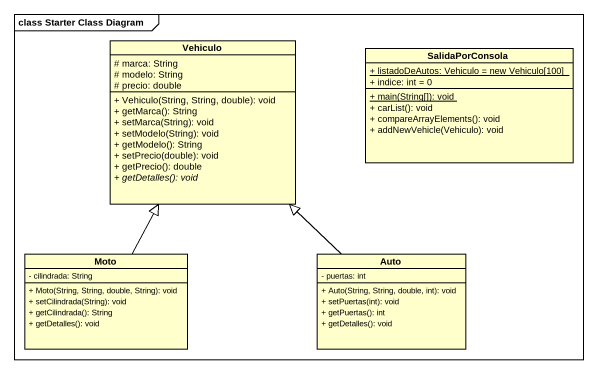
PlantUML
@startuml
mainframe class Starter Class Diagram
hide circle
hide empty members
skinparam classAttributeIconSize 0
class Vehiculo {
  # marca: String
  # modelo: String
  # precio: double
  + Vehiculo(String, String, double): void
  + getMarca(): String
  + setMarca(String): void
  + setModelo(String): void
  + getModelo(): String
  + setPrecio(double): void
  + getPrecio(): double
  {abstract} + getDetalles(): void
}
class SalidaPorConsola {
  {static} + listadoDeAutos: Vehiculo = new Vehiculo[100]
  + indice: int = 0
  {static} + main(String[]): void
  + carList(): void
  + compareArrayElements(): void
  + addNewVehicle(Vehiculo): void
}
class Moto {
  - cilindrada: String
  + Moto(String, String, double, String): void
  + setCilindrada(String): void
  + getCilindrada(): String
  + getDetalles(): void
}
class Auto {
  - puertas: int
  + Auto(String, String, double, int): void
  + setPuertas(int): void
  + getPuertas(): int
  + getDetalles(): void
}
Moto -up-|> Vehiculo
Auto -up-|> Vehiculo
@enduml
